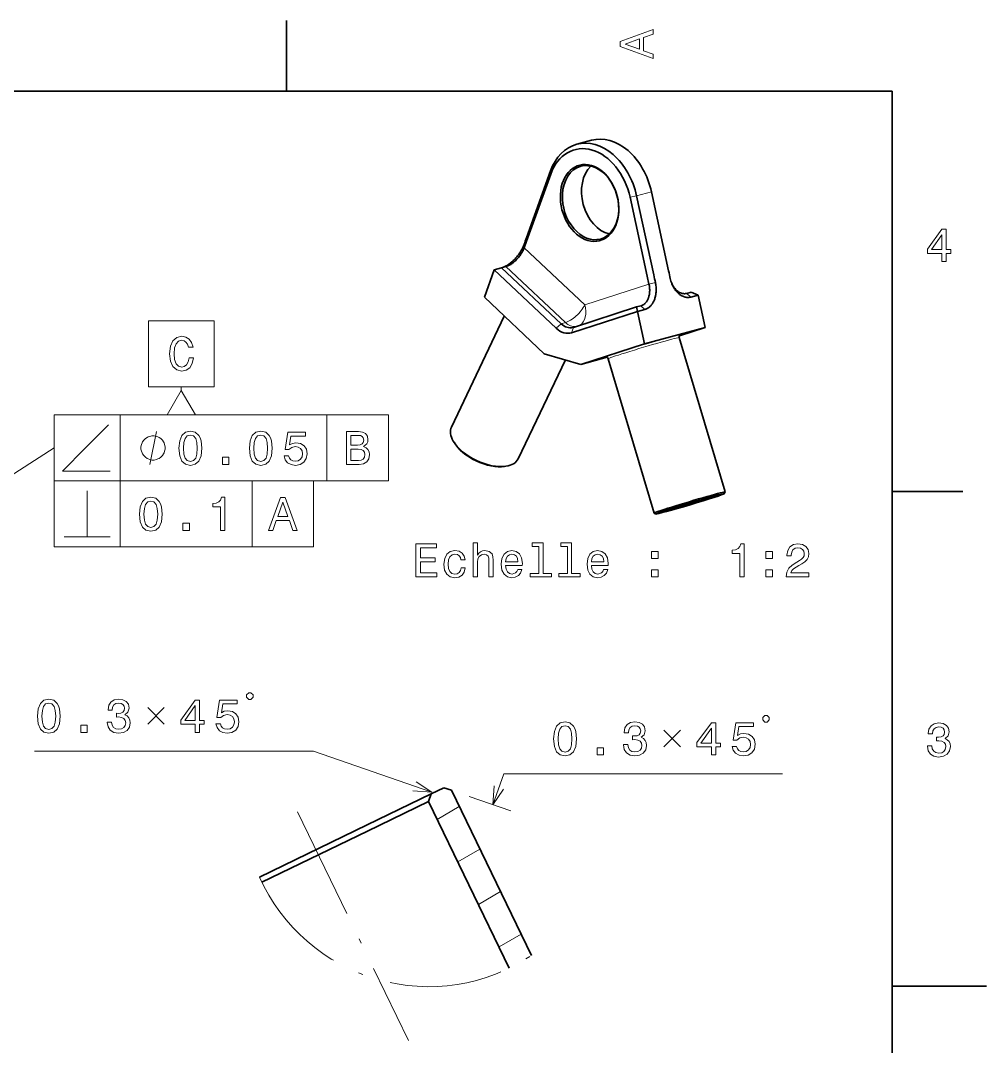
# Model space of a CAD drawing. Extents: x 0 to 297, y 0 to 210.
# Drawn here: x 194.5 to 297, y 98.6 to 207.5 of the extents above; entities that cross this region are included whole.
import ezdxf

# ---------------------------------------------------------------- set-up
doc = ezdxf.new("R2010")
doc.units = 0
doc.linetypes.add('DASHDOT', pattern=[18.5, 12, -3, 0.5, -3])

msp = doc.modelspace()

# ---------------------------------------------------------------- linework, layer by layer
at = {"color": 7, "lineweight": 35, "ltscale": 0.1875}
for p, q in [((222.699997, 200), (222.699997, 207.5)), ((287, 157.5), (294.5, 157.5))]:
    msp.add_line(p, q, dxfattribs=at)
at = {"color": 7, "lineweight": 35}
for p, q in [((287, 200), (10, 200)), ((287, 10), (287, 200))]:
    msp.add_line(p, q, dxfattribs=at)
at = {"color": 7, "lineweight": 35, "ltscale": 0.040765}
msp.add_line((255.075119, 194.785278), (253.500931, 194.360153), dxfattribs=at)
at = {"color": 7, "lineweight": 35, "ltscale": 0.18879}
for p, q in [((250.729813, 191.539337), (248.174744, 184.433136)), ((250.741928, 191.184113), (248.186859, 184.077911))]:
    msp.add_line(p, q, dxfattribs=at)
at = {"color": 7, "lineweight": 13, "ltscale": 0.008886}
msp.add_line((250.729813, 191.539337), (250.741928, 191.184113), dxfattribs=at)
at = {"color": 7, "lineweight": 13, "ltscale": 0.01767}
msp.add_line((259.863617, 188.884323), (259.173126, 188.733337), dxfattribs=at)
at = {"color": 7, "lineweight": 35, "ltscale": 0.21433}
for p, q in [((259.173126, 188.733337), (260.992798, 180.355484)), ((259.863617, 188.884323), (261.683258, 180.50647))]:
    msp.add_line(p, q, dxfattribs=at)
at = {"color": 7, "lineweight": 13, "ltscale": 0.040764}
msp.add_line((261.437805, 189.309433), (259.863617, 188.884323), dxfattribs=at)
at = {"color": 7, "lineweight": 35, "ltscale": 0.214329}
msp.add_line((263.257446, 180.931595), (261.437805, 189.309433), dxfattribs=at)
at = {"color": 7, "lineweight": 35, "ltscale": 0.018664}
msp.add_line((248.186859, 184.077911), (247.93425, 183.375366), dxfattribs=at)
at = {"color": 7, "lineweight": 13, "ltscale": 0.008887}
msp.add_line((247.922134, 183.730637), (247.93425, 183.375366), dxfattribs=at)
at = {"color": 7, "lineweight": 13, "ltscale": 0.220489}
msp.add_line((247.93425, 183.375366), (254.357834, 177.332016), dxfattribs=at)
at = {"color": 7, "lineweight": 35, "ltscale": 0.07746}
msp.add_line((243.697647, 178.119003), (244.746002, 181.034668), dxfattribs=at)
at = {"color": 7, "lineweight": 35, "ltscale": 0.22594}
msp.add_line((251.327576, 174.839691), (244.745193, 181.03244), dxfattribs=at)
at = {"color": 7, "lineweight": 35, "ltscale": 0.020181}
msp.add_line((245.523499, 181.258499), (244.747772, 181.035141), dxfattribs=at)
at = {"color": 7, "lineweight": 35, "ltscale": 0.0118}
for p, q in [((245.979187, 181.381561), (245.523499, 181.258499)), ((265.650024, 178.660172), (265.194336, 178.537109)), ((260.306091, 177.21701), (259.850403, 177.093948))]:
    msp.add_line(p, q, dxfattribs=at)
at = {"color": 7, "lineweight": 35, "ltscale": 0.216899}
msp.add_line((251.842499, 175.313538), (245.523499, 181.258499), dxfattribs=at)
at = {"color": 7, "lineweight": 35, "ltscale": 0.000996}
msp.add_line((245.979187, 181.381561), (246.017502, 181.392502), dxfattribs=at)
at = {"color": 7, "lineweight": 13, "ltscale": 0.216899}
msp.add_line((245.979187, 181.381561), (252.298172, 175.4366), dxfattribs=at)
at = {"color": 7, "lineweight": 35, "ltscale": 0.02119}
msp.add_line((260.992798, 180.355484), (261.172699, 179.527206), dxfattribs=at)
at = {"color": 7, "lineweight": 13, "ltscale": 0.178992}
msp.add_line((254.357834, 177.332016), (261.172699, 179.527206), dxfattribs=at)
at = {"color": 7, "lineweight": 13, "ltscale": 0.017671}
msp.add_line((261.86322, 179.678207), (261.172699, 179.527206), dxfattribs=at)
at = {"color": 7, "lineweight": 35, "ltscale": 0.020194}
msp.add_line((265.650024, 178.660172), (266.401031, 178.362701), dxfattribs=at)
at = {"color": 7, "lineweight": 35, "ltscale": 0.218428}
msp.add_line((250.061203, 172.132126), (243.697647, 178.119003), dxfattribs=at)
at = {"color": 7, "lineweight": 13, "ltscale": 0.014294}
for p, q in [((265.615692, 178.150635), (265.194336, 178.537109)), ((260.727448, 176.830521), (260.306091, 177.21701))]:
    msp.add_line(p, q, dxfattribs=at)
at = {"color": 7, "lineweight": 35, "ltscale": 0.020383}
for p, q in [((266.402802, 178.36319), (265.615692, 178.150635)), ((260.727448, 176.830521), (259.940338, 176.617966))]:
    msp.add_line(p, q, dxfattribs=at)
at = {"color": 7, "lineweight": 35, "ltscale": 0.087939}
for p, q in [((267.149414, 174.925766), (266.402802, 178.36319)), ((260.686951, 173.180542), (259.940338, 176.617966))]:
    msp.add_line(p, q, dxfattribs=at)
at = {"color": 7, "lineweight": 35, "ltscale": 0.183418}
msp.add_line((259.940918, 176.615341), (252.957565, 174.365875), dxfattribs=at)
at = {"color": 7, "lineweight": 35, "ltscale": 0.176078}
msp.add_line((259.850403, 177.093948), (253.146484, 174.934494), dxfattribs=at)
at = {"color": 7, "lineweight": 35, "ltscale": 0.012107}
msp.add_line((259.850403, 177.093948), (259.942108, 176.618439), dxfattribs=at)
at = {"color": 7, "lineweight": 35, "ltscale": 0.00113}
msp.add_line((260.306091, 177.21701), (260.349426, 177.229843), dxfattribs=at)
at = {"color": 7, "lineweight": 35, "ltscale": 0.326059}
msp.add_line((245.820343, 176.121948), (240.201065, 164.352188), dxfattribs=at)
at = {"color": 7, "lineweight": 13, "ltscale": 0.0118}
msp.add_line((251.842499, 175.313538), (252.298172, 175.4366), dxfattribs=at)
at = {"color": 7, "lineweight": 13, "ltscale": 0.017494}
msp.add_line((251.327576, 174.839691), (251.842499, 175.313538), dxfattribs=at)
at = {"color": 7, "lineweight": 13, "ltscale": 0.01498}
msp.add_line((252.957565, 174.365875), (253.146484, 174.934494), dxfattribs=at)
at = {"color": 7, "lineweight": 35, "ltscale": 0.167349}
msp.add_line((267.149414, 174.925766), (260.686951, 173.180542), dxfattribs=at)
at = {"color": 7, "lineweight": 35, "ltscale": 0.072223}
msp.add_line((267.149414, 174.925766), (264.399628, 174.040009), dxfattribs=at)
at = {"color": 7, "lineweight": 35, "ltscale": 0.17732}
msp.add_line((260.686951, 173.180542), (253.935776, 171.005859), dxfattribs=at)
at = {"color": 7, "lineweight": 35, "ltscale": 0.427378}
for p, q in [((264.375977, 173.845154), (269.249268, 157.459366)), ((256.851685, 171.607361), (261.724976, 155.221558))]:
    msp.add_line(p, q, dxfattribs=at)
at = {"color": 7, "lineweight": 35, "ltscale": 0.100874}
msp.add_line((253.935776, 171.005859), (250.061203, 172.132126), dxfattribs=at)
at = {"color": 7, "lineweight": 35, "ltscale": 0.291175}
msp.add_line((252.303116, 171.480423), (247.285034, 160.969894), dxfattribs=at)
at = {"color": 7, "lineweight": 35, "ltscale": 0.072194}
msp.add_line((256.723663, 171.758759), (253.935776, 171.005859), dxfattribs=at)
at = {"color": 7, "lineweight": 13, "ltscale": 0.010048}
msp.add_line((211.532013, 168.233459), (211.532013, 168.635391), dxfattribs=at)
at = {"color": 7, "lineweight": 13, "ltscale": 0.175}
for p, q in [((198.032013, 165.635391), (198.032013, 158.635391)), ((205.032013, 165.635391), (205.032013, 158.635391)), ((226.976105, 165.635391), (226.976105, 158.635391)), ((233.512131, 165.635391), (233.512131, 158.635391)), ((198.032013, 158.635391), (198.032013, 151.635391)), ((205.032013, 158.635391), (205.032013, 151.635391)), ((219.040085, 158.635391), (219.040085, 151.635391)), ((225.576111, 158.635391), (225.576111, 151.635391))]:
    msp.add_line(p, q, dxfattribs=at)
at = {"color": 7, "lineweight": 13}
for p, q in [((198.032013, 165.635391), (233.512131, 165.635391)), ((198.032013, 158.635391), (233.512131, 158.635391)), ((198.032013, 151.635391), (225.576111, 151.635391)), ((225.549606, 129.944351), (195.95282, 129.944351)), ((245.751282, 127.542419), (275.348053, 127.542419))]:
    msp.add_line(p, q, dxfattribs=at)
at = {"color": 7, "lineweight": 35, "ltscale": 0.003562}
for p, q in [((240.477722, 162.730911), (240.405212, 162.853577)), ((245.850159, 160.165756), (245.991119, 160.186493))]:
    msp.add_line(p, q, dxfattribs=at)
at = {"color": 7, "lineweight": 35, "ltscale": 0.0053}
for p, q in [((269.147797, 157.270493), (269.24881, 157.456894)), ((261.913147, 155.118835), (261.726715, 155.219727))]:
    msp.add_line(p, q, dxfattribs=at)
at = {"color": 7, "lineweight": 13, "ltscale": 0.332373}
msp.add_line((238.109619, 125.585312), (225.549606, 129.944351), dxfattribs=at)
at = {"color": 7, "lineweight": 13, "ltscale": 0.086763}
msp.add_line((244.613403, 124.263756), (245.751282, 127.542419), dxfattribs=at)
at = {"color": 7, "lineweight": 35, "ltscale": 0.188542}
msp.add_line((238.051666, 125.41832), (231.265198, 122.128792), dxfattribs=at)
at = {"color": 7, "lineweight": 35, "ltscale": 0.021213}
msp.add_line((237.773468, 124.616699), (238.051666, 125.41832), dxfattribs=at)
at = {"color": 7, "lineweight": 35, "ltscale": 0.0375}
msp.add_line((238.051666, 125.41832), (239.401459, 126.072594), dxfattribs=at)
at = {"color": 7, "lineweight": 35, "ltscale": 0.021214}
msp.add_line((239.401459, 126.072594), (240.203094, 125.79438), dxfattribs=at)
at = {"color": 7, "lineweight": 35, "ltscale": 0.486979}
msp.add_line((248.699493, 108.265846), (240.203094, 125.79438), dxfattribs=at)
at = {"color": 7, "lineweight": 35, "ltscale": 0.180225}
msp.add_line((237.773468, 124.616699), (231.286392, 121.472298), dxfattribs=at)
at = {"color": 7, "lineweight": 35, "ltscale": 0.491635}
msp.add_line((237.773468, 124.616699), (246.351105, 106.920578), dxfattribs=at)
at = {"color": 7, "lineweight": 13, "ltscale": 0.116709}
msp.add_line((242.092529, 125.138641), (246.502838, 123.608009), dxfattribs=at)
at = {"color": 7, "linetype": 'DASHDOT', "lineweight": 13}
msp.add_line((223.859924, 123.516777), (235.634109, 99.226021), dxfattribs=at)
at = {"color": 7, "lineweight": 13, "ltscale": 0.067676}
for p, q in [((238.697754, 122.709846), (241.04213, 124.063377)), ((240.884354, 118.198776), (243.228729, 119.552315)), ((245.257553, 109.176643), (247.601929, 110.530174))]:
    msp.add_line(p, q, dxfattribs=at)
at = {"color": 7, "lineweight": 35, "ltscale": 0.317864}
msp.add_line((231.265198, 122.128792), (219.823883, 116.58297), dxfattribs=at)
at = {"color": 7, "lineweight": 35, "ltscale": 0.311411}
msp.add_line((231.286392, 121.472298), (220.077347, 116.039055), dxfattribs=at)
at = {"color": 7, "lineweight": 13, "ltscale": 0.067677}
msp.add_line((243.070953, 113.687714), (245.415344, 115.041245), dxfattribs=at)
at = {"color": 7, "lineweight": 35, "ltscale": 0.25}
msp.add_line((287, 105), (297, 105), dxfattribs=at)
at = {"color": 7, "lineweight": 13}
for points in [[(261.633209, 203.466858), (261.633209, 203.930847), (260.604401, 204.298996), (260.604401, 205.695969), (261.633209, 206.064133), (261.633209, 206.538193), (258.128174, 205.257217), (258.128174, 204.742798)], [(260.17572, 204.460388), (258.632477, 205), (260.17572, 205.539627)], [(292.277374, 181.916794), (292.731262, 181.916794), (292.731262, 182.784225), (293.23056, 182.784225), (293.23056, 183.187683), (292.731262, 183.187683), (292.731262, 185.341141), (292.272339, 185.341141), (290.739197, 183.228027), (290.739197, 182.784225), (292.277374, 182.784225)], [(291.162842, 183.187683), (292.277374, 184.756134), (292.277374, 183.187683)], [(208.032013, 175.635391), (208.032013, 168.635391), (215.032013, 168.635391), (215.032013, 175.635391)], [(212.349014, 171.686539), (212.248154, 171.262909), (212.081726, 170.960327), (211.849731, 170.773712), (211.577393, 170.713196), (211.249588, 170.803986), (210.992386, 171.076309), (210.820923, 171.520111), (210.765442, 172.135391), (210.820923, 172.745621), (210.987335, 173.194473), (211.244553, 173.466797), (211.577393, 173.562622), (211.819473, 173.512192), (212.026245, 173.370987), (212.187622, 173.144043), (212.298584, 172.83136), (212.777679, 172.83136), (212.626389, 173.310455), (212.364136, 173.673584), (212.006073, 173.900513), (211.577393, 173.981216), (211.042816, 173.855133), (210.634308, 173.502106), (210.37207, 172.922134), (210.281296, 172.135391), (210.37207, 171.348648), (210.634308, 170.768677), (211.042816, 170.410614), (211.577393, 170.289566), (212.046417, 170.385391), (212.424667, 170.652679), (212.691956, 171.091446), (212.83316, 171.686539)], [(213.032013, 165.635391), (211.532013, 168.233459), (210.032013, 165.635391)], [(209.815353, 162.135391), (209.815353, 162.25206), (209.757019, 162.485397), (209.698685, 162.660385), (209.64035, 162.777054), (209.523682, 162.952057), (209.348679, 163.12706), (209.173676, 163.243729), (209.057007, 163.302063), (208.882019, 163.360397), (208.648682, 163.418732), (208.532013, 163.418732), (208.415344, 163.418732), (208.182007, 163.360397), (208.007019, 163.302063), (207.89035, 163.243729), (207.715347, 163.12706), (207.540344, 162.952057), (207.423676, 162.777054), (207.365341, 162.660385), (207.307007, 162.485397), (207.248672, 162.25206), (207.248672, 162.135391), (207.248672, 162.018723), (207.307007, 161.785385), (207.365341, 161.610397), (207.423676, 161.493729), (207.540344, 161.318726), (207.715347, 161.143723), (207.89035, 161.027054), (208.007019, 160.968719), (208.182007, 160.910385), (208.415344, 160.852051), (208.532013, 160.852051), (208.648682, 160.852051), (208.882019, 160.910385), (209.057007, 160.968719), (209.173676, 161.027054), (209.348679, 161.143723), (209.523682, 161.318726), (209.64035, 161.493729), (209.698685, 161.610397), (209.757019, 161.785385), (209.815353, 162.018723)], [(211.284607, 162.095047), (211.36026, 161.303253), (211.59729, 160.738419), (211.975525, 160.395477), (212.500031, 160.284531), (213.01947, 160.395477), (213.39772, 160.738419), (213.6297, 161.303253), (213.710403, 162.095047), (213.6297, 162.88179), (213.53389, 163.194473), (213.39772, 163.451675), (213.01947, 163.794617), (212.500031, 163.910614), (211.975525, 163.794617), (211.59729, 163.446625), (211.36026, 162.88179)], [(211.768753, 162.095047), (211.809097, 162.705276), (211.935181, 163.144043), (212.162125, 163.401245), (212.500031, 163.49202), (212.83287, 163.401245), (213.05983, 163.144043), (213.185898, 162.705276), (213.226242, 162.095047), (213.185898, 161.479767), (213.05983, 161.041016), (212.83287, 160.783813), (212.500031, 160.698074), (212.162125, 160.783813), (211.935181, 161.041016), (211.809097, 161.479767)], [(218.756653, 162.095047), (218.832306, 161.303253), (219.069336, 160.738419), (219.447571, 160.395477), (219.972076, 160.284531), (220.491516, 160.395477), (220.869766, 160.738419), (221.101746, 161.303253), (221.182449, 162.095047), (221.101746, 162.88179), (221.005936, 163.194473), (220.869766, 163.451675), (220.491516, 163.794617), (219.972076, 163.910614), (219.447571, 163.794617), (219.069336, 163.446625), (218.832306, 162.88179)], [(219.240799, 162.095047), (219.281143, 162.705276), (219.407227, 163.144043), (219.634171, 163.401245), (219.972076, 163.49202), (220.304916, 163.401245), (220.53186, 163.144043), (220.657944, 162.705276), (220.698288, 162.095047), (220.657944, 161.479767), (220.53186, 161.041016), (220.304916, 160.783813), (219.972076, 160.698074), (219.634171, 160.783813), (219.407227, 161.041016), (219.281143, 161.479767)], [(222.457367, 161.298218), (222.568329, 160.884674), (222.815445, 160.561905), (223.178558, 160.360168), (223.642532, 160.284531), (224.151901, 160.375305), (224.550308, 160.622421), (224.802475, 161.015793), (224.8983, 161.520111), (224.812561, 161.989136), (224.57048, 162.3573), (224.192245, 162.59433), (223.703049, 162.680054), (223.324814, 162.619537), (223.032303, 162.45311), (223.173508, 163.396194), (224.70665, 163.396194), (224.70665, 163.809738), (222.835617, 163.809738), (222.558243, 161.953842), (222.9617, 161.953842), (223.254196, 162.190872), (223.627396, 162.276596), (223.950165, 162.22113), (224.197281, 162.059738), (224.353622, 161.812622), (224.409103, 161.494904), (224.353622, 161.177185), (224.192245, 160.930054), (223.945129, 160.773712), (223.627396, 160.718246), (223.360107, 160.75354), (223.153336, 160.869537), (223.002045, 161.051102), (222.926392, 161.298218)], [(215.888062, 160.385391), (216.58403, 160.385391), (216.58403, 161.136826), (215.888062, 161.136826)], [(236.441727, 148.440918), (238.660736, 148.440918), (238.660736, 148.864548), (236.905701, 148.864548), (236.905701, 150.049713), (238.469101, 150.049713), (238.469101, 150.468292), (236.905701, 150.468292), (236.905701, 151.517288), (238.620392, 151.517288), (238.620392, 151.940918), (236.441727, 151.940918)], [(242.5289, 148.440918), (242.972702, 148.440918), (242.972702, 150.004318), (243.018097, 150.362381), (243.164337, 150.624634), (243.391296, 150.786026), (243.693878, 150.846542), (243.935959, 150.796112), (244.08725, 150.659943), (244.162903, 150.432999), (244.188126, 150.130402), (244.188126, 148.440918), (244.631927, 148.440918), (244.631927, 150.221176), (244.611755, 150.579254), (244.520966, 150.876801), (244.223419, 151.149124), (243.759445, 151.244949), (243.507278, 151.209656), (243.290421, 151.113831), (243.108871, 150.962524), (242.972702, 150.755753), (242.972702, 152.061951), (242.5289, 152.061951)], [(249.483505, 151.688751), (249.483505, 148.814117), (248.570679, 148.814117), (248.570679, 148.440918), (250.835098, 148.440918), (250.835098, 148.814117), (249.927307, 148.814117), (249.927307, 152.061951), (248.787537, 152.061951), (248.787537, 151.688751)], [(252.519531, 151.688751), (252.519531, 148.814117), (251.606705, 148.814117), (251.606705, 148.440918), (253.871124, 148.440918), (253.871124, 148.814117), (252.963333, 148.814117), (252.963333, 152.061951), (251.823563, 152.061951), (251.823563, 151.688751)], [(270.806274, 148.440918), (271.265198, 148.440918), (271.265198, 151.966141), (270.922272, 151.966141), (270.831482, 151.658493), (270.649933, 151.451721), (270.372559, 151.330688), (269.989258, 151.290344), (269.989258, 150.932266), (270.806274, 150.932266)], [(275.738556, 148.440918), (278.144165, 148.440918), (278.144165, 148.874634), (276.242859, 148.874634), (276.348785, 149.111664), (276.530334, 149.30835), (277.090149, 149.666428), (277.387695, 149.817719), (277.72052, 150.034576), (277.957581, 150.286743), (278.09375, 150.58429), (278.144165, 150.92218), (278.058441, 151.34581), (277.821411, 151.678665), (277.458282, 151.890488), (276.989258, 151.966141), (276.505127, 151.880402), (276.136963, 151.643372), (275.899933, 151.265121), (275.819244, 150.765839), (275.819244, 150.695236), (276.278168, 150.695236), (276.278168, 150.73558), (276.323547, 151.078522), (276.459717, 151.330688), (276.676575, 151.492065), (276.96405, 151.547546), (277.256561, 151.497116), (277.473419, 151.371033), (277.614624, 151.174347), (277.66507, 150.927231), (277.629761, 150.695236), (277.533936, 150.49855), (277.372559, 150.327087), (277.150635, 150.175781), (276.853088, 150.014404), (276.358856, 149.701721), (276.010895, 149.368866), (275.804108, 148.965408), (275.738556, 148.456055)], [(241.217651, 150.251434), (241.656418, 150.251434), (241.565643, 150.654892), (241.348785, 150.972626), (241.01088, 151.169312), (240.572128, 151.244949), (240.087982, 151.144089), (239.719818, 150.861664), (239.487839, 150.40274), (239.407135, 149.78746), (239.482788, 149.177231), (239.709732, 148.723343), (240.06781, 148.440918), (240.556992, 148.345093), (240.990707, 148.420746), (241.328613, 148.632553), (241.560593, 148.965408), (241.661469, 149.40921), (241.237839, 149.40921), (241.162186, 149.126801), (241.020966, 148.914978), (240.819244, 148.783859), (240.572128, 148.743515), (240.264496, 148.809067), (240.042587, 149.010803), (239.906418, 149.338608), (239.861023, 149.802582), (239.906418, 150.256485), (240.047623, 150.58429), (240.274582, 150.786026), (240.572128, 150.856628), (240.834366, 150.811234), (241.031067, 150.695236), (241.162186, 150.503601)], [(245.953247, 149.666428), (247.72847, 149.666428), (247.733505, 149.873199), (247.652817, 150.453171), (247.430908, 150.886887), (247.077896, 151.149124), (246.608871, 151.244949), (246.149933, 151.144089), (245.796906, 150.861664), (245.569962, 150.40274), (245.489273, 149.797546), (245.564926, 149.177231), (245.79187, 148.723343), (246.139847, 148.440918), (246.593735, 148.345093), (246.987106, 148.41066), (247.309875, 148.582123), (247.546906, 148.854462), (247.683075, 149.217575), (247.244324, 149.217575), (247.153534, 149.015839), (247.022415, 148.864548), (246.649216, 148.743515), (246.361755, 148.798981), (246.144897, 148.975494), (246.003677, 149.26297), (245.953247, 149.651291)], [(245.953247, 150.039627), (246.008728, 150.387604), (246.144897, 150.644806), (246.351669, 150.801147), (246.623993, 150.856628), (246.891296, 150.801147), (247.098068, 150.644806), (247.224136, 150.387604), (247.269531, 150.039627)], [(255.061325, 149.666428), (256.836548, 149.666428), (256.841583, 149.873199), (256.760895, 150.453171), (256.538971, 150.886887), (256.185974, 151.149124), (255.716934, 151.244949), (255.258011, 151.144089), (254.904984, 150.861664), (254.67804, 150.40274), (254.597336, 149.797546), (254.672989, 149.177231), (254.899933, 148.723343), (255.247925, 148.440918), (255.701813, 148.345093), (256.095184, 148.41066), (256.417938, 148.582123), (256.654968, 148.854462), (256.791138, 149.217575), (256.352386, 149.217575), (256.261597, 149.015839), (256.130493, 148.864548), (255.757278, 148.743515), (255.469818, 148.798981), (255.25296, 148.975494), (255.111755, 149.26297), (255.061325, 149.651291)], [(255.061325, 150.039627), (255.116791, 150.387604), (255.25296, 150.644806), (255.459732, 150.801147), (255.732071, 150.856628), (255.999359, 150.801147), (256.206116, 150.644806), (256.332214, 150.387604), (256.377594, 150.039627)], [(261.44101, 150.39769), (262.136963, 150.39769), (262.136963, 151.149124), (261.44101, 151.149124)], [(273.585083, 150.39769), (274.281067, 150.39769), (274.281067, 151.149124), (273.585083, 151.149124)], [(261.44101, 148.440918), (262.136963, 148.440918), (262.136963, 149.192352), (261.44101, 149.192352)], [(273.585083, 148.440918), (274.281067, 148.440918), (274.281067, 149.192352), (273.585083, 149.192352)], [(218.682938, 135.444351), (218.916275, 135.444351), (219.149597, 135.677689), (219.149597, 135.911011), (218.916275, 136.144348), (218.682938, 136.144348), (218.449615, 135.911011), (218.449615, 135.677689)], [(196.255417, 133.654007), (196.331055, 132.862213), (196.568085, 132.297379), (196.946335, 131.954437), (197.470825, 131.843491), (197.99028, 131.954437), (198.36853, 132.297379), (198.600525, 132.862213), (198.681213, 133.654007), (198.600525, 134.44075), (198.5047, 134.753433), (198.36853, 135.010635), (197.99028, 135.353577), (197.470825, 135.469574), (196.946335, 135.353577), (196.568085, 135.005585), (196.331055, 134.44075)], [(196.739563, 133.654007), (196.779907, 134.264236), (196.905991, 134.703003), (197.132935, 134.960205), (197.470825, 135.05098), (197.80368, 134.960205), (198.03064, 134.703003), (198.156708, 134.264236), (198.197052, 133.654007), (198.156708, 133.038727), (198.03064, 132.599976), (197.80368, 132.342773), (197.470825, 132.257034), (197.132935, 132.342773), (196.905991, 132.599976), (196.779907, 133.038727)], [(203.671982, 133.043777), (203.671982, 133.008469), (203.752686, 132.524323), (203.989716, 132.161209), (204.362915, 131.929214), (204.857147, 131.843491), (205.381638, 131.929214), (205.775009, 132.151123), (206.027161, 132.50415), (206.11795, 132.958038), (206.077606, 133.255585), (205.966644, 133.497665), (205.785095, 133.684265), (205.54303, 133.820435), (205.870834, 134.092773), (205.986816, 134.526489), (205.911179, 134.919861), (205.694321, 135.217407), (205.341293, 135.404007), (204.857147, 135.469574), (204.403259, 135.38887), (204.055267, 135.166977), (203.828323, 134.81395), (203.752686, 134.344925), (203.752686, 134.309631), (204.201523, 134.309631), (204.241867, 134.632385), (204.372986, 134.86438), (204.584808, 135.005585), (204.882355, 135.05603), (205.144608, 135.015671), (205.336243, 134.909775), (205.45224, 134.738297), (205.497635, 134.506317), (205.45224, 134.259186), (205.331207, 134.092773), (205.119385, 133.991898), (204.831924, 133.961639), (204.635239, 133.96669), (204.635239, 133.568268), (204.882355, 133.578354), (205.200073, 133.532974), (205.437103, 133.411926), (205.578323, 133.21524), (205.628754, 132.958038), (205.573273, 132.665527), (205.427032, 132.448669), (205.195038, 132.3125), (204.887405, 132.26712), (204.569672, 132.317551), (204.337692, 132.468842), (204.191437, 132.710922), (204.135956, 133.043777)], [(213.006287, 131.944351), (213.460175, 131.944351), (213.460175, 132.811783), (213.959442, 132.811783), (213.959442, 133.21524), (213.460175, 133.21524), (213.460175, 135.368698), (213.001236, 135.368698), (211.468094, 133.255585), (211.468094, 132.811783), (213.006287, 132.811783)], [(215.214203, 132.857178), (215.325165, 132.443634), (215.572266, 132.120865), (215.935394, 131.919128), (216.399353, 131.843491), (216.908722, 131.934265), (217.307144, 132.181381), (217.559296, 132.574753), (217.655121, 133.079071), (217.569397, 133.548096), (217.327316, 133.91626), (216.949066, 134.15329), (216.459885, 134.239014), (216.081635, 134.178497), (215.789124, 134.01207), (215.930344, 134.955154), (217.463486, 134.955154), (217.463486, 135.368698), (215.592438, 135.368698), (215.315063, 133.512802), (215.718536, 133.512802), (216.011032, 133.749832), (216.384232, 133.835556), (216.707001, 133.78009), (216.954117, 133.618698), (217.110458, 133.371582), (217.165924, 133.053864), (217.110458, 132.736145), (216.949066, 132.489014), (216.701965, 132.332672), (216.384232, 132.277206), (216.116943, 132.3125), (215.910172, 132.428497), (215.758881, 132.610062), (215.683228, 132.857178)], [(211.891724, 133.21524), (213.006287, 134.783691), (213.006287, 133.21524)], [(251.053864, 131.252075), (251.129517, 130.460281), (251.366547, 129.895447), (251.744797, 129.552505), (252.269287, 129.441559), (252.788742, 129.552505), (253.166992, 129.895447), (253.398972, 130.460281), (253.47966, 131.252075), (253.398972, 132.038818), (253.303146, 132.351501), (253.166992, 132.608704), (252.788742, 132.951645), (252.269287, 133.067642), (251.744797, 132.951645), (251.366547, 132.603653), (251.129517, 132.038818)], [(258.470428, 130.641846), (258.470428, 130.606537), (258.551147, 130.122391), (258.788177, 129.759277), (259.161377, 129.527283), (259.655609, 129.441559), (260.180084, 129.527283), (260.573456, 129.749191), (260.825623, 130.102219), (260.916412, 130.556107), (260.876068, 130.853653), (260.765106, 131.095734), (260.583557, 131.282333), (260.341492, 131.418503), (260.669281, 131.690842), (260.785278, 132.124557), (260.709625, 132.517929), (260.492767, 132.815475), (260.13974, 133.002075), (259.655609, 133.067642), (259.201721, 132.986938), (258.853729, 132.765045), (258.62677, 132.412018), (258.551147, 131.942993), (258.551147, 131.9077), (258.999969, 131.9077), (259.040314, 132.230453), (259.171448, 132.462448), (259.38327, 132.603653), (259.680817, 132.654099), (259.943054, 132.613739), (260.134705, 132.507843), (260.250702, 132.336365), (260.296082, 132.104385), (260.250702, 131.857254), (260.129669, 131.690842), (259.917847, 131.589966), (259.630371, 131.559708), (259.433685, 131.564758), (259.433685, 131.166336), (259.680817, 131.176422), (259.998535, 131.131042), (260.235565, 131.009995), (260.37677, 130.813309), (260.427216, 130.556107), (260.371735, 130.263596), (260.225494, 130.046738), (259.9935, 129.910568), (259.685852, 129.865189), (259.368134, 129.915619), (259.136139, 130.06691), (258.989899, 130.30899), (258.934418, 130.641846)], [(267.804749, 129.542419), (268.258636, 129.542419), (268.258636, 130.409851), (268.757904, 130.409851), (268.757904, 130.813309), (268.258636, 130.813309), (268.258636, 132.966766), (267.799683, 132.966766), (266.266541, 130.853653), (266.266541, 130.409851), (267.804749, 130.409851)], [(270.012665, 130.455246), (270.123627, 130.041702), (270.370728, 129.718933), (270.733856, 129.517197), (271.197815, 129.441559), (271.707184, 129.532333), (272.105591, 129.779449), (272.357758, 130.172821), (272.453583, 130.677139), (272.367859, 131.146164), (272.125763, 131.514328), (271.747528, 131.751358), (271.258331, 131.837082), (270.880096, 131.776566), (270.587585, 131.610138), (270.72879, 132.553223), (272.261932, 132.553223), (272.261932, 132.966766), (270.3909, 132.966766), (270.113525, 131.11087), (270.516998, 131.11087), (270.809479, 131.3479), (271.182678, 131.433624), (271.505463, 131.378159), (271.752563, 131.216766), (271.908905, 130.96965), (271.964386, 130.651932), (271.908905, 130.334213), (271.747528, 130.087082), (271.500427, 129.93074), (271.182678, 129.875275), (270.915405, 129.910568), (270.708618, 130.026566), (270.557343, 130.20813), (270.481689, 130.455246)], [(273.481384, 133.042419), (273.714722, 133.042419), (273.948059, 133.275757), (273.948059, 133.509079), (273.714722, 133.742416), (273.481384, 133.742416), (273.248047, 133.509079), (273.248047, 133.275757)], [(290.729126, 130.51622), (290.729126, 130.480911), (290.809814, 129.996765), (291.046844, 129.633652), (291.420044, 129.401657), (291.914276, 129.315933), (292.438782, 129.401657), (292.832153, 129.623566), (293.08429, 129.976593), (293.175079, 130.430481), (293.134735, 130.728027), (293.023773, 130.970108), (292.842224, 131.156708), (292.600159, 131.292877), (292.927948, 131.565216), (293.043945, 131.998932), (292.968292, 132.392303), (292.751434, 132.68985), (292.398407, 132.87645), (291.914276, 132.942017), (291.460388, 132.861313), (291.112396, 132.63942), (290.885468, 132.286392), (290.809814, 131.817368), (290.809814, 131.782074), (291.258636, 131.782074), (291.299011, 132.104828), (291.430115, 132.336823), (291.641937, 132.478027), (291.939484, 132.528473), (292.201721, 132.488113), (292.393372, 132.382217), (292.509369, 132.210739), (292.554749, 131.97876), (292.509369, 131.731628), (292.388336, 131.565216), (292.176514, 131.46434), (291.889069, 131.434082), (291.692383, 131.439133), (291.692383, 131.04071), (291.939484, 131.050797), (292.257202, 131.005417), (292.494232, 130.884369), (292.635468, 130.687683), (292.685883, 130.430481), (292.630402, 130.13797), (292.484161, 129.921112), (292.252167, 129.784943), (291.944519, 129.739563), (291.626801, 129.789993), (291.394806, 129.941284), (291.248566, 130.183365), (291.193085, 130.51622)], [(200.858871, 131.944351), (201.55484, 131.944351), (201.55484, 132.695786), (200.858871, 132.695786)], [(251.538025, 131.252075), (251.578369, 131.862305), (251.704453, 132.301071), (251.931396, 132.558273), (252.269287, 132.649048), (252.602142, 132.558273), (252.829086, 132.301071), (252.95517, 131.862305), (252.995514, 131.252075), (252.95517, 130.636795), (252.829086, 130.198044), (252.602142, 129.940842), (252.269287, 129.855103), (251.931396, 129.940842), (251.704453, 130.198044), (251.578369, 130.636795)], [(266.690186, 130.813309), (267.804749, 132.38176), (267.804749, 130.813309)], [(255.657333, 129.542419), (256.353302, 129.542419), (256.353302, 130.293854), (255.657333, 130.293854)]]:
    msp.add_lwpolyline(points, close=True, dxfattribs=at)
at = {"color": 7, "lineweight": 35}
for points in [[(245.740311, 181.317108), (245.809982, 181.346497), (245.879944, 181.378784), (245.950089, 181.413895), (246.020309, 181.451721), (246.067123, 181.478378), (246.113892, 181.50618), (246.20723, 181.565033), (246.300095, 181.628067), (246.392303, 181.695023), (246.483658, 181.765701), (246.573975, 181.83989), (246.624054, 181.882874), (246.673706, 181.926865), (246.723358, 181.972229), (246.772552, 182.018524), (246.868988, 182.113373), (246.963257, 182.211578), (247.055161, 182.312851), (247.144501, 182.416977), (247.23111, 182.523727), (247.312729, 182.630081), (247.391418, 182.738525), (247.467026, 182.848846), (247.539337, 182.9608), (247.608154, 183.074158), (247.673279, 183.18866), (247.734497, 183.304092), (247.763596, 183.362076), (247.791641, 183.420212), (247.826736, 183.49649), (247.859924, 183.572876), (247.891098, 183.649231), (247.922134, 183.730606)], [(246.017502, 181.392502), (246.069153, 181.409134), (246.121323, 181.428009), (246.173965, 181.449066), (246.213684, 181.466278), (246.253601, 181.48465), (246.333817, 181.524826), (246.414352, 181.569382), (246.49498, 181.618103), (246.575439, 181.670761), (246.645554, 181.719879), (246.71521, 181.771713), (246.784302, 181.826096), (246.852692, 181.882874), (246.897842, 181.921997), (246.942581, 181.962082), (247.030731, 182.045013), (247.116898, 182.131348), (247.195648, 182.215073), (247.272293, 182.301315), (247.346664, 182.389877), (247.418564, 182.480484), (247.487793, 182.572891), (247.554138, 182.666809), (247.617401, 182.761978), (247.677429, 182.858185), (247.7276, 182.943787), (247.774979, 183.029846), (247.819458, 183.11618), (247.860977, 183.202805), (247.899307, 183.289307), (247.93425, 183.375366)], [(260.349426, 177.229843), (260.404144, 177.249329), (260.457794, 177.272186), (260.510315, 177.29837), (260.561584, 177.327805), (260.611481, 177.360428), (260.659973, 177.396133), (260.70694, 177.43483), (260.752289, 177.47644), (260.777313, 177.501328), (260.801788, 177.5271), (260.825958, 177.554047), (260.849548, 177.581848), (260.894623, 177.639618), (260.937225, 177.700546), (260.977295, 177.764435), (261.014771, 177.8311), (261.044403, 177.889572), (261.072113, 177.949814), (261.09787, 178.011688), (261.121643, 178.075104), (261.136353, 178.118057), (261.150177, 178.161621), (261.163177, 178.205978), (261.175293, 178.2509), (261.196747, 178.341965), (261.2146, 178.434799), (261.228851, 178.529175), (261.239532, 178.624847), (261.246613, 178.721558), (261.250153, 178.819107), (261.250122, 178.917252), (261.24649, 179.018021), (261.239197, 179.118988), (261.228271, 179.219925), (261.21344, 179.322983), (261.194855, 179.425522), (261.172699, 179.527206)], [(260.727448, 176.830521), (260.792267, 176.850037), (260.85611, 176.873291), (260.918823, 176.900223), (260.980347, 176.930756), (261.040558, 176.964798), (261.099304, 177.002289), (261.156555, 177.043121), (261.212219, 177.087173), (261.261627, 177.130203), (261.30957, 177.175751), (261.355957, 177.223755), (261.400818, 177.274109), (261.444031, 177.326721), (261.469971, 177.360397), (261.49527, 177.394882), (261.520386, 177.430817), (261.544769, 177.467529), (261.591095, 177.542572), (261.634613, 177.620361), (261.675293, 177.700806), (261.713135, 177.783737), (261.748108, 177.868958), (261.780182, 177.956329), (261.809326, 178.045654), (261.835541, 178.136765), (261.858826, 178.229492), (261.874573, 178.301132), (261.88858, 178.37355), (261.900879, 178.446671), (261.908997, 178.501938), (261.916138, 178.557526), (261.927521, 178.669586), (261.935059, 178.782623), (261.938782, 178.896423), (261.93866, 179.012177), (261.934662, 179.127869), (261.926819, 179.2435), (261.915161, 179.359329), (261.899658, 179.475327), (261.881897, 179.582596), (261.86322, 179.678207)], [(263.586395, 179.611252), (263.628479, 179.522552), (263.673553, 179.436066), (263.721497, 179.351959), (263.772247, 179.270493), (263.825714, 179.191879), (263.853699, 179.153366), (263.882324, 179.115662), (263.911072, 179.079483), (263.940399, 179.044159), (263.994507, 178.982956), (264.050385, 178.924744), (264.108002, 178.869659), (264.167175, 178.817871), (264.227875, 178.769547), (264.289917, 178.724823), (264.35318, 178.683868), (264.385651, 178.664612), (264.418396, 178.646362), (264.450531, 178.629562), (264.48291, 178.61377), (264.546906, 178.585754), (264.579163, 178.573257), (264.611542, 178.561752), (264.660309, 178.546432), (264.709259, 178.533447), (264.758362, 178.522842), (264.807495, 178.514618), (264.863647, 178.508209), (264.919678, 178.50499), (264.975494, 178.504974), (265.030975, 178.508179), (265.085999, 178.514618), (265.140503, 178.524261), (265.194336, 178.537109)], [(263.608521, 179.555359), (263.648346, 179.461609), (263.690765, 179.369888), (263.735626, 179.28035), (263.782898, 179.193161), (263.832458, 179.108444), (263.887054, 179.022049), (263.944031, 178.938751), (264.003235, 178.858673), (264.064545, 178.781998), (264.127869, 178.708847), (264.193054, 178.639374), (264.259979, 178.573715), (264.294037, 178.542358), (264.328522, 178.511978), (264.375031, 178.473068), (264.42218, 178.436005), (264.469879, 178.400787), (264.538788, 178.353882), (264.608643, 178.310913), (264.679352, 178.271957), (264.750732, 178.237061), (264.786682, 178.221161), (264.822723, 178.206299), (264.858887, 178.19249), (264.895172, 178.179718), (264.943634, 178.164352), (264.992218, 178.150879), (265.040863, 178.139313), (265.105774, 178.126846), (265.170624, 178.117813), (265.235321, 178.112213), (265.299835, 178.110031), (265.363983, 178.111298), (265.427765, 178.115997), (265.491028, 178.12413), (265.553711, 178.135681), (265.615692, 178.150635)]]:
    msp.add_lwpolyline(points, dxfattribs=at)
at = {"color": 7, "lineweight": 13}
for points in [[(201.35701, 159.685394), (198.907013, 159.685394), (201.35701, 162.135391), (203.807007, 164.585388)], [(208.182007, 160.385391), (208.882019, 163.885391)], [(185.36261, 154.022644), (198.032013, 162.135391)], [(199.082016, 159.685394), (201.532013, 159.685394), (203.98201, 159.685394)], [(201.532013, 152.685394), (201.532013, 155.135391), (201.532013, 157.585388)], [(199.082016, 152.685394), (201.532013, 152.685394), (203.98201, 152.685394)], [(207.960892, 132.819351), (209.710892, 134.569351)], [(207.960892, 134.569351), (209.710892, 132.819351)], [(262.759338, 130.417419), (264.509338, 132.167419)], [(262.759338, 132.167419), (264.509338, 130.417419)], [(236.114838, 125.729691), (238.109619, 125.585312), (236.454285, 126.707733)], [(244.757782, 126.258537), (244.613403, 124.263756), (245.735825, 125.919098)]]:
    msp.add_lwpolyline(points, dxfattribs=at)
at = {"color": 7, "lineweight": 5}
for points in [[(230.874527, 162.276596), (231.227539, 162.569107), (231.318329, 162.765793), (231.348587, 163.007874), (231.28302, 163.386108), (231.086334, 163.658447), (230.768616, 163.824875), (230.324814, 163.885391), (229.079132, 163.885391), (229.079132, 160.385391), (230.395416, 160.385391), (230.864441, 160.455994), (231.212418, 160.662766), (231.429276, 160.990585), (231.504929, 161.434387), (231.459534, 161.731934), (231.338501, 161.97905), (231.141815, 162.160614)], [(230.228989, 162.432938), (229.543106, 162.432938), (229.543106, 163.466797), (230.269333, 163.466797), (230.541672, 163.436539), (230.733307, 163.345764), (230.849304, 163.189423), (230.889648, 162.957443), (230.844254, 162.725449), (230.723221, 162.564072), (230.516449, 162.463196)], [(230.339935, 160.803986), (229.543106, 160.803986), (229.543106, 162.009308), (230.294556, 162.009308), (230.612274, 161.974014), (230.839218, 161.868103), (230.975388, 161.686539), (231.020767, 161.424301), (230.975388, 161.146912), (230.849304, 160.955276), (230.637482, 160.839279)], [(207.08461, 155.095047), (207.160248, 154.303253), (207.397293, 153.738419), (207.775528, 153.395477), (208.300018, 153.284531), (208.819473, 153.395477), (209.197723, 153.738419), (209.429703, 154.303253), (209.510406, 155.095047), (209.429703, 155.88179), (209.333893, 156.194473), (209.197723, 156.451675), (208.819473, 156.794617), (208.300018, 156.910614), (207.775528, 156.794617), (207.397293, 156.446625), (207.160248, 155.88179)], [(215.68129, 153.385391), (216.140228, 153.385391), (216.140228, 156.910614), (215.797287, 156.910614), (215.706512, 156.602966), (215.524948, 156.396194), (215.247574, 156.275162), (214.864288, 156.234818), (214.864288, 155.87674), (215.68129, 155.87674)], [(220.774948, 153.385391), (221.238937, 153.385391), (221.607086, 154.414215), (223.004059, 154.414215), (223.372223, 153.385391), (223.846283, 153.385391), (222.565308, 156.890442), (222.050888, 156.890442)], [(207.568756, 155.095047), (207.6091, 155.705276), (207.735184, 156.144043), (207.962128, 156.401245), (208.300018, 156.49202), (208.632874, 156.401245), (208.859818, 156.144043), (208.985901, 155.705276), (209.026245, 155.095047), (208.985901, 154.479767), (208.859818, 154.041016), (208.632874, 153.783813), (208.300018, 153.698074), (207.962128, 153.783813), (207.735184, 154.041016), (207.6091, 154.479767)], [(221.768478, 154.84288), (222.30809, 156.386108), (222.847717, 154.84288)], [(211.688065, 153.385391), (212.384033, 153.385391), (212.384033, 154.136826), (211.688065, 154.136826)]]:
    msp.add_lwpolyline(points, close=True, dxfattribs=at)
at = {"color": 7, "lineweight": 35}
for centre, radius, start, end in [((167.222809, 213.10791), 85.88023, 339.996796, 340.494856), ((354.208221, 200.211075), 92.971418, 191.968235, 192.49058), ((166.218994, 159.289978), 97.793187, 12.033475, 12.530068), ((266.831512, 180.862457), 3.477979, 192.607377, 202.075289), ((264.608246, 173.915863), 0.242676, 123.626875, 196.932266), ((256.619171, 171.540756), 0.24165, 15.98419, 89.724486)]:
    msp.add_arc(centre, radius, start, end, dxfattribs=at)
at = {"color": 7, "linetype": 'DASHDOT', "lineweight": 13}
msp.add_arc((237.773468, 124.616699), 19.665417, 204.111956, 303.751797, dxfattribs=at)
at = {"color": 7, "lineweight": 35}
for centre, major_axis, ratio, start_param, end_param in [((256.769867, 188.510101), (1.694672, -6.275192), 0.727073, 1.5022321377, 3.141614991), ((255.195694, 188.084991), (-1.694656, 6.275192), 0.727073, 0.0000223374, 0.806281963), ((254.864288, 187.995483), (-1.564301, 5.792496), 0.727073, 4.6438248429, 7.0894672511), ((255.195694, 188.084991), (-1.694656, 6.275192), 0.727073, 4.6438247913, 6.2832076446), ((254.871201, 188.141006), (-1.08197, 4.00647), 0.727073, 4.2958496983, 10.5790349785), ((254.970627, 188.167862), (-1.042862, 3.861664), 0.727073, 6.283174887, 7.4374423575), ((257.008789, 188.718277), (1.042877, -3.861664), 0.727073, 3.513170805, 5.9117217204), ((254.970627, 188.167862), (-1.042862, 3.861664), 0.727073, 3.1415822334, 6.283174887), ((254.970627, 188.167862), (-1.042862, 3.861664), 0.727073, 1.1542570504, 3.1415822334), ((252.245102, 176.761459), (-0.651794, 2.413544), 0.727073, 2.2737052885, 3.1764014655), ((252.576508, 176.850967), (-0.521439, 1.930832), 0.727073, 2.2737052885, 3.1415383688), ((252.576508, 176.850967), (-0.521439, 1.930832), 0.727073, 3.1415383688, 3.1764014658), ((243.743057, 162.661041), (-3.542023, 1.691071), 0.523821, 6.2831466295, 6.9455162479), ((243.743057, 162.661041), (-3.542023, 1.691071), 0.523821, 0.6623309407, 2.4791606645), ((243.688004, 162.545731), (-3.406647, 1.62645), 0.523821, 0.6623309591, 2.4791606659), ((243.743057, 162.661041), (-3.542023, 1.691071), 0.523821, 2.4791606645, 3.1415539759), ((265.487122, 156.340454), (-3.762146, -1.118896), 0.023894, 3.1416328902, 6.2832255438), ((265.529877, 156.196732), (-3.618362, -1.076141), 0.023894, 3.9363452113, 6.3071937754), ((265.529877, 156.196732), (-3.618362, -1.076141), 0.023894, 0.0240084682, 3.1176899795), ((265.529877, 156.196732), (-3.258926, -0.969238), 0.023894, 3.1655321478, 6.2592472714), ((265.529877, 156.196732), (-3.258926, -0.969238), 0.023894, 0.2947525578, 3.1655321478), ((265.529877, 156.196732), (-3.618362, -1.076141), 0.023894, 3.1176900169, 3.9363452113), ((265.487122, 156.340454), (-3.762146, -1.118896), 0.023894, 3.1176900148, 3.1416328902), ((265.487122, 156.340454), (-3.115143, -0.926468), 0.023894, 1.2242312816, 1.9173534503), ((265.487122, 156.340454), (-3.762146, -1.118896), 0.023894, 0.0000402366, 0.0240084904), ((265.529877, 156.196732), (-3.258926, -0.969238), 0.023894, 6.2592472805, 6.5779378649)]:
    msp.add_ellipse(centre, major_axis=major_axis, ratio=ratio, start_param=start_param, end_param=end_param, dxfattribs=at)
at = {"color": 7, "lineweight": 13}
for centre, major_axis, ratio, start_param, end_param in [((253.032196, 176.97403), (-1.370438, -1.456665), 0.44382, 0.6243201368, 2.1951164636), ((253.032196, 176.97403), (0.61322, -1.903671), 0.686144, 0.1539187189, 1.5379455829), ((253.032196, 176.97403), (-0.521439, 1.930832), 0.727073, 2.2737052885, 3.0259075517), ((260.542572, 172.965805), (4.00177, 1.190155), 0.023894, 6.0746273066, 9.6342555186), ((260.613831, 172.726257), (3.762146, 1.118896), 0.023894, 0.0000402366, 3.1416328902)]:
    msp.add_ellipse(centre, major_axis=major_axis, ratio=ratio, start_param=start_param, end_param=end_param, dxfattribs=at)

doc.saveas('drawing.dxf')
